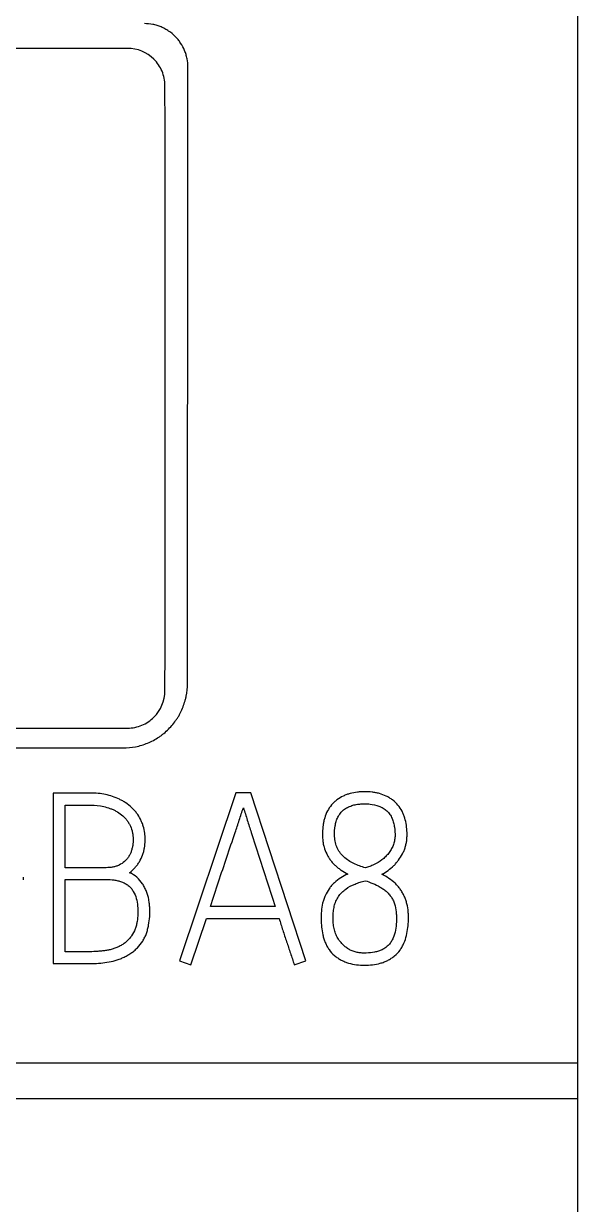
# Model space of a CAD drawing. Extents: x 0 to 420, y 0 to 297.
# Drawn here: x 157.82 to 163.01, y 166.9 to 177.98 of the extents above; entities that cross this region are included whole.
import ezdxf

# ---------------------------------------------------------------- set-up
doc = ezdxf.new("R2010")
doc.units = 0
doc.header["$LTSCALE"] = 23.1
doc.layers.add('10000_FRONT', color=7, linetype='CONTINUOUS')
doc.layers.add('10500_FRONT_LABELING', color=7, linetype='CONTINUOUS')

msp = doc.modelspace()

# ---------------------------------------------------------------- linework, layer by layer
at = {"layer": '10000_FRONT', "color": 7, "linetype": 'CONTINUOUS'}
for p, q in [((163.015, 235.376), (163.015, 145.376)), ((158.798, 177.743), (153.123, 177.743)), ((159.15, 177.008), (159.148, 177.395)), ((159.148, 171.717), (159.15, 172.103)), ((153.123, 171.369), (158.798, 171.369)), ((152.975, 171.183), (158.755, 171.183)), ((133.815, 168.229), (163.015, 168.229)), ((98.215, 167.896), (163.015, 167.896))]:
    msp.add_line(p, q, dxfattribs=at)
for points, knots in [([(159.363, 177.566), (159.363, 177.593), (159.361, 177.62), (159.353, 177.659), (159.349, 177.672), (159.342, 177.697), (159.337, 177.71), (159.322, 177.747), (159.309, 177.771), (159.287, 177.804), (159.279, 177.815), (159.262, 177.836), (159.253, 177.846), (159.225, 177.874), (159.204, 177.891), (159.171, 177.913), (159.159, 177.92), (159.136, 177.933), (159.124, 177.939), (159.099, 177.949), (159.087, 177.954), (159.061, 177.961), (159.048, 177.965), (159.008, 177.973), (158.982, 177.975), (158.955, 177.975)], [0, 0, 0, 0, 0.125, 0.125, 0.1875, 0.1875, 0.25, 0.25, 0.375, 0.375, 0.4375, 0.4375, 0.5, 0.5, 0.625, 0.625, 0.6875, 0.6875, 0.75, 0.75, 0.8125, 0.8125, 0.875, 0.875, 1, 1, 1, 1]), ([(159.148, 177.395), (159.148, 177.441), (159.138, 177.486), (159.103, 177.571), (159.077, 177.609), (158.98, 177.706), (158.89, 177.743), (158.798, 177.743)], [0, 0, 0, 0, 0.25, 0.25, 0.5, 0.5, 1, 1, 1, 1]), ([(158.755, 171.183), (158.794, 171.183), (158.834, 171.187), (158.892, 171.198), (158.911, 171.203), (158.949, 171.214), (158.967, 171.221), (159.022, 171.244), (159.057, 171.262), (159.098, 171.29), (159.106, 171.295), (159.122, 171.307), (159.13, 171.313), (159.153, 171.332), (159.168, 171.346), (159.209, 171.387), (159.234, 171.418), (159.262, 171.459), (159.267, 171.467), (159.278, 171.484), (159.292, 171.51), (159.305, 171.537), (159.32, 171.573), (159.327, 171.592), (159.335, 171.62), (159.338, 171.629), (159.343, 171.649), (159.345, 171.658), (159.355, 171.707), (159.359, 171.746), (159.359, 171.786)], [0, 0, 0, 0, 0.125, 0.125, 0.1875, 0.1875, 0.25, 0.25, 0.375, 0.375, 0.40625, 0.40625, 0.4375, 0.4375, 0.5, 0.5, 0.625, 0.625, 0.65625, 0.65625, 0.6875, 0.75, 0.75, 0.8125, 0.8125, 0.84375, 0.84375, 0.875, 0.875, 1, 1, 1, 1]), ([(158.798, 171.369), (158.844, 171.369), (158.889, 171.378), (158.974, 171.413), (159.012, 171.439), (159.109, 171.535), (159.147, 171.625), (159.148, 171.717)], [0, 0, 0, 0, 0.25, 0.25, 0.5, 0.5, 1, 1, 1, 1])]:
    msp.add_open_spline(points, degree=3, knots=knots, dxfattribs=at)
for points in [[(159.359, 171.786), (159.36, 173.712), (159.362, 175.639), (159.363, 177.566)], [(159.15, 172.103), (159.15, 173.738), (159.15, 175.373), (159.15, 177.008)]]:
    msp.add_open_spline(points, degree=3, dxfattribs=at)
at = {"layer": '10500_FRONT_LABELING', "color": 7, "linetype": 'CONTINUOUS'}
for p, q in [((158.099, 170.759), (158.099, 169.161)), ((158.452, 170.759), (158.099, 170.759)), ((159.812, 170.763), (159.284, 169.186)), ((159.953, 170.763), (159.812, 170.763)), ((160.468, 169.186), (159.953, 170.763)), ((158.211, 170.06), (158.211, 170.646)), ((158.211, 170.646), (158.452, 170.646)), ((157.823, 169.947), (157.823, 169.971)), ((158.598, 170.06), (158.211, 170.06)), ((158.211, 169.272), (158.211, 169.949)), ((158.211, 169.949), (158.598, 169.949)), ((160.181, 169.696), (159.574, 169.696)), ((159.39, 169.15), (159.536, 169.583)), ((159.536, 169.583), (160.218, 169.583)), ((158.445, 169.272), (158.211, 169.272)), ((158.099, 169.161), (158.445, 169.161)), ((159.284, 169.186), (159.39, 169.15)), ((160.36, 169.15), (160.468, 169.186))]:
    msp.add_line(p, q, dxfattribs=at)
for points, knots in [([(158.816, 170.013), (158.835, 170.027), (158.852, 170.043), (158.875, 170.069), (158.882, 170.077), (158.896, 170.096), (158.903, 170.106), (158.92, 170.136), (158.93, 170.157), (158.942, 170.189), (158.946, 170.2), (158.951, 170.223), (158.954, 170.234), (158.959, 170.268), (158.961, 170.291), (158.962, 170.326), (158.962, 170.337), (158.961, 170.36), (158.96, 170.372), (158.956, 170.406), (158.951, 170.428), (158.941, 170.461), (158.937, 170.472), (158.928, 170.493), (158.924, 170.504), (158.908, 170.535), (158.896, 170.554), (158.875, 170.582), (158.867, 170.591), (158.852, 170.608), (158.844, 170.616), (158.818, 170.64), (158.8, 170.654), (158.771, 170.674), (158.762, 170.68), (158.741, 170.691), (158.731, 170.696), (158.7, 170.712), (158.678, 170.72), (158.635, 170.735), (158.613, 170.741), (158.568, 170.75), (158.545, 170.754), (158.498, 170.758), (158.475, 170.759), (158.452, 170.759)], [0, 0, 0, 0, 0.0625, 0.0625, 0.09375, 0.09375, 0.125, 0.125, 0.1875, 0.1875, 0.21875, 0.21875, 0.25, 0.25, 0.3125, 0.3125, 0.34375, 0.34375, 0.375, 0.375, 0.4375, 0.4375, 0.46875, 0.46875, 0.5, 0.5, 0.5625, 0.5625, 0.59375, 0.59375, 0.625, 0.625, 0.6875, 0.6875, 0.71875, 0.71875, 0.75, 0.75, 0.8125, 0.8125, 0.875, 0.875, 0.9375, 0.9375, 1, 1, 1, 1]), ([(161.181, 169.998), (161.202, 170.009), (161.221, 170.021), (161.258, 170.048), (161.276, 170.063), (161.301, 170.087), (161.309, 170.095), (161.324, 170.113), (161.331, 170.122), (161.352, 170.149), (161.364, 170.169), (161.38, 170.199), (161.385, 170.209), (161.394, 170.231), (161.398, 170.242), (161.404, 170.264), (161.407, 170.275), (161.412, 170.298), (161.414, 170.309), (161.416, 170.332), (161.417, 170.343), (161.418, 170.366), (161.418, 170.378), (161.417, 170.412), (161.415, 170.435), (161.408, 170.481), (161.403, 170.503), (161.393, 170.536), (161.389, 170.547), (161.381, 170.569), (161.376, 170.579), (161.36, 170.61), (161.347, 170.629), (161.317, 170.665), (161.3, 170.681), (161.273, 170.702), (161.263, 170.708), (161.243, 170.72), (161.233, 170.726), (161.202, 170.741), (161.18, 170.749), (161.147, 170.758), (161.135, 170.761), (161.113, 170.765), (161.101, 170.767), (161.067, 170.771), (161.044, 170.772), (161.01, 170.772), (160.998, 170.772), (160.975, 170.771), (160.963, 170.77), (160.929, 170.766), (160.906, 170.761), (160.873, 170.752), (160.862, 170.749), (160.841, 170.741), (160.83, 170.736), (160.799, 170.721), (160.779, 170.709), (160.751, 170.689), (160.742, 170.681), (160.725, 170.665), (160.717, 170.657), (160.695, 170.631), (160.682, 170.612), (160.66, 170.571), (160.652, 170.549), (160.642, 170.516), (160.639, 170.505), (160.634, 170.482), (160.632, 170.471), (160.627, 170.437), (160.626, 170.414), (160.624, 170.368), (160.625, 170.345), (160.628, 170.311), (160.629, 170.3), (160.633, 170.277), (160.636, 170.266), (160.645, 170.232), (160.654, 170.21), (160.669, 170.179), (160.674, 170.169), (160.686, 170.149), (160.693, 170.14), (160.707, 170.121), (160.714, 170.112), (160.73, 170.095), (160.738, 170.087), (160.755, 170.071), (160.764, 170.064), (160.782, 170.049), (160.792, 170.043), (160.82, 170.023), (160.84, 170.011), (160.861, 170)], [0, 0, 0, 0, 0.03125, 0.03125, 0.0625, 0.0625, 0.078125, 0.078125, 0.09375, 0.09375, 0.125, 0.125, 0.140625, 0.140625, 0.15625, 0.15625, 0.171875, 0.171875, 0.1875, 0.1875, 0.203125, 0.203125, 0.21875, 0.21875, 0.25, 0.25, 0.28125, 0.28125, 0.296875, 0.296875, 0.3125, 0.3125, 0.34375, 0.34375, 0.375, 0.375, 0.390625, 0.390625, 0.40625, 0.40625, 0.4375, 0.4375, 0.453125, 0.453125, 0.46875, 0.46875, 0.5, 0.5, 0.515625, 0.515625, 0.53125, 0.53125, 0.5625, 0.5625, 0.578125, 0.578125, 0.59375, 0.59375, 0.625, 0.625, 0.640625, 0.640625, 0.65625, 0.65625, 0.6875, 0.6875, 0.71875, 0.71875, 0.734375, 0.734375, 0.75, 0.75, 0.78125, 0.78125, 0.8125, 0.8125, 0.828125, 0.828125, 0.84375, 0.84375, 0.875, 0.875, 0.890625, 0.890625, 0.90625, 0.90625, 0.921875, 0.921875, 0.9375, 0.9375, 0.953125, 0.953125, 0.96875, 0.96875, 1, 1, 1, 1]), ([(158.452, 170.646), (158.493, 170.646), (158.534, 170.642), (158.593, 170.629), (158.613, 170.623), (158.642, 170.612), (158.652, 170.609), (158.67, 170.6), (158.68, 170.596), (158.706, 170.581), (158.724, 170.569), (158.756, 170.544), (158.771, 170.529), (158.79, 170.506), (158.796, 170.497), (158.808, 170.48), (158.813, 170.471), (158.827, 170.444), (158.835, 170.425), (158.842, 170.395), (158.844, 170.385), (158.847, 170.364), (158.848, 170.354), (158.849, 170.334), (158.85, 170.323), (158.849, 170.303), (158.848, 170.293), (158.846, 170.272), (158.845, 170.262), (158.84, 170.242), (158.835, 170.222), (158.828, 170.203), (158.82, 170.184), (158.815, 170.175), (158.804, 170.157), (158.798, 170.149), (158.784, 170.133), (158.777, 170.126), (158.754, 170.105), (158.737, 170.094), (158.709, 170.08), (158.699, 170.076), (158.68, 170.07), (158.67, 170.068), (158.649, 170.064), (158.639, 170.062), (158.618, 170.06), (158.608, 170.06), (158.598, 170.06)], [0, 0, 0, 0, 0.125, 0.125, 0.1875, 0.1875, 0.21875, 0.21875, 0.25, 0.25, 0.3125, 0.3125, 0.375, 0.375, 0.40625, 0.40625, 0.4375, 0.4375, 0.5, 0.5, 0.53125, 0.53125, 0.5625, 0.5625, 0.59375, 0.59375, 0.625, 0.625, 0.65625, 0.65625, 0.6875, 0.71875, 0.71875, 0.75, 0.75, 0.78125, 0.78125, 0.8125, 0.8125, 0.875, 0.875, 0.90625, 0.90625, 0.9375, 0.9375, 0.96875, 0.96875, 1, 1, 1, 1]), ([(160.737, 170.366), (160.738, 170.395), (160.739, 170.424), (160.746, 170.466), (160.749, 170.481), (160.757, 170.508), (160.763, 170.522), (160.772, 170.541), (160.776, 170.548), (160.784, 170.56), (160.788, 170.566), (160.802, 170.583), (160.812, 170.593), (160.829, 170.606), (160.835, 170.61), (160.847, 170.618), (160.853, 170.622), (160.872, 170.632), (160.886, 170.637), (160.906, 170.644), (160.913, 170.646), (160.927, 170.65), (160.948, 170.654), (160.97, 170.657), (160.999, 170.659), (161.013, 170.659), (161.042, 170.659), (161.056, 170.658), (161.099, 170.653), (161.127, 170.647), (161.161, 170.634), (161.167, 170.631), (161.18, 170.625), (161.193, 170.618), (161.205, 170.61), (161.217, 170.602), (161.223, 170.597), (161.239, 170.582), (161.248, 170.571), (161.261, 170.554), (161.264, 170.548), (161.271, 170.535), (161.275, 170.528), (161.283, 170.508), (161.288, 170.495), (161.295, 170.467), (161.298, 170.453), (161.304, 170.41), (161.306, 170.381), (161.304, 170.338), (161.302, 170.324), (161.296, 170.295), (161.292, 170.282), (161.282, 170.255), (161.275, 170.242), (161.264, 170.223), (161.26, 170.217), (161.252, 170.205), (161.248, 170.199), (161.234, 170.182), (161.225, 170.172), (161.204, 170.152), (161.193, 170.142), (161.159, 170.116), (161.134, 170.101), (161.095, 170.082), (161.082, 170.076), (161.054, 170.066), (161.041, 170.062), (161.027, 170.058)], [0, 0, 0, 0, 0.0625, 0.0625, 0.09375, 0.09375, 0.125, 0.125, 0.140625, 0.140625, 0.15625, 0.15625, 0.1875, 0.1875, 0.203125, 0.203125, 0.21875, 0.21875, 0.25, 0.25, 0.265625, 0.265625, 0.28125, 0.3125, 0.3125, 0.34375, 0.34375, 0.375, 0.375, 0.4375, 0.4375, 0.453125, 0.453125, 0.46875, 0.484375, 0.484375, 0.5, 0.5, 0.53125, 0.53125, 0.546875, 0.546875, 0.5625, 0.5625, 0.59375, 0.59375, 0.625, 0.625, 0.6875, 0.6875, 0.71875, 0.71875, 0.75, 0.75, 0.78125, 0.78125, 0.796875, 0.796875, 0.8125, 0.8125, 0.84375, 0.84375, 0.875, 0.875, 0.9375, 0.9375, 0.96875, 0.96875, 1, 1, 1, 1]), ([(159.574, 169.696), (159.599, 169.773), (159.625, 169.85), (159.676, 170.005), (159.702, 170.082), (159.754, 170.236), (159.78, 170.313), (159.819, 170.428), (159.832, 170.467), (159.857, 170.544), (159.87, 170.583), (159.883, 170.621)], [0, 0, 0, 0, 0.25, 0.25, 0.5, 0.5, 0.75, 0.75, 0.875, 0.875, 1, 1, 1, 1]), ([(159.883, 170.621), (159.895, 170.583), (159.908, 170.544), (159.932, 170.467), (159.944, 170.428), (159.981, 170.313), (160.006, 170.236), (160.056, 170.082), (160.082, 170.005), (160.132, 169.85), (160.156, 169.773), (160.181, 169.696)], [0, 0, 0, 0, 0.125, 0.125, 0.25, 0.25, 0.5, 0.5, 0.75, 0.75, 1, 1, 1, 1]), ([(161.027, 170.058), (160.99, 170.069), (160.954, 170.082), (160.902, 170.107), (160.886, 170.116), (160.854, 170.137), (160.839, 170.148), (160.817, 170.168), (160.811, 170.175), (160.798, 170.189), (160.786, 170.204), (160.776, 170.22), (160.767, 170.237), (160.763, 170.245), (160.752, 170.272), (160.747, 170.29), (160.741, 170.318), (160.74, 170.328), (160.738, 170.347), (160.737, 170.357), (160.737, 170.366)], [0, 0, 0, 0, 0.25, 0.25, 0.375, 0.375, 0.5, 0.5, 0.5625, 0.5625, 0.625, 0.6875, 0.6875, 0.75, 0.75, 0.875, 0.875, 0.9375, 0.9375, 1, 1, 1, 1]), ([(158.445, 169.161), (158.472, 169.161), (158.499, 169.162), (158.552, 169.166), (158.578, 169.168), (158.63, 169.177), (158.656, 169.182), (158.695, 169.193), (158.707, 169.197), (158.733, 169.207), (158.745, 169.212), (158.77, 169.223), (158.781, 169.23), (158.805, 169.243), (158.816, 169.25), (158.839, 169.265), (158.85, 169.273), (158.87, 169.29), (158.88, 169.299), (158.908, 169.328), (158.925, 169.349), (158.946, 169.383), (158.953, 169.395), (158.965, 169.419), (158.97, 169.431), (158.979, 169.456), (158.982, 169.469), (158.989, 169.495), (158.992, 169.508), (158.999, 169.548), (159.003, 169.574), (159.006, 169.614), (159.006, 169.628), (159.006, 169.654), (159.006, 169.667), (159.005, 169.694), (159.004, 169.707), (159.001, 169.734), (158.999, 169.748), (158.991, 169.787), (158.984, 169.813), (158.969, 169.85), (158.964, 169.863), (158.951, 169.887), (158.945, 169.898), (158.922, 169.931), (158.905, 169.952), (158.864, 169.988), (158.841, 170.002), (158.816, 170.013)], [0, 0, 0, 0, 0.0625, 0.0625, 0.125, 0.125, 0.1875, 0.1875, 0.21875, 0.21875, 0.25, 0.25, 0.28125, 0.28125, 0.3125, 0.3125, 0.34375, 0.34375, 0.375, 0.375, 0.4375, 0.4375, 0.46875, 0.46875, 0.5, 0.5, 0.53125, 0.53125, 0.5625, 0.5625, 0.625, 0.625, 0.65625, 0.65625, 0.6875, 0.6875, 0.71875, 0.71875, 0.75, 0.75, 0.8125, 0.8125, 0.84375, 0.84375, 0.875, 0.875, 0.9375, 0.9375, 1, 1, 1, 1]), ([(160.861, 170), (160.838, 169.99), (160.816, 169.978), (160.775, 169.951), (160.755, 169.936), (160.727, 169.91), (160.718, 169.901), (160.702, 169.882), (160.694, 169.872), (160.673, 169.842), (160.661, 169.82), (160.646, 169.786), (160.641, 169.774), (160.633, 169.75), (160.629, 169.738), (160.62, 169.702), (160.616, 169.677), (160.612, 169.627), (160.611, 169.602), (160.612, 169.553), (160.613, 169.528), (160.619, 169.479), (160.623, 169.454), (160.631, 169.418), (160.634, 169.405), (160.642, 169.381), (160.646, 169.369), (160.656, 169.346), (160.661, 169.335), (160.673, 169.313), (160.68, 169.302), (160.701, 169.271), (160.718, 169.252), (160.746, 169.228), (160.757, 169.22), (160.778, 169.206), (160.788, 169.199), (160.811, 169.188), (160.822, 169.183), (160.845, 169.173), (160.857, 169.169), (160.918, 169.151), (160.968, 169.146), (161.069, 169.146), (161.118, 169.151), (161.179, 169.167), (161.191, 169.171), (161.215, 169.18), (161.226, 169.185), (161.248, 169.197), (161.259, 169.203), (161.28, 169.217), (161.291, 169.224), (161.32, 169.248), (161.337, 169.266), (161.359, 169.297), (161.366, 169.308), (161.378, 169.33), (161.384, 169.341), (161.399, 169.375), (161.406, 169.399), (161.418, 169.448), (161.422, 169.473), (161.428, 169.522), (161.43, 169.547), (161.431, 169.585), (161.431, 169.597), (161.43, 169.622), (161.43, 169.635), (161.426, 169.672), (161.423, 169.697), (161.413, 169.733), (161.41, 169.745), (161.401, 169.769), (161.397, 169.781), (161.386, 169.803), (161.38, 169.815), (161.368, 169.836), (161.361, 169.847), (161.347, 169.867), (161.339, 169.877), (161.323, 169.896), (161.314, 169.905), (161.287, 169.931), (161.267, 169.946), (161.225, 169.974), (161.204, 169.987), (161.181, 169.998)], [0, 0, 0, 0, 0.03125, 0.03125, 0.0625, 0.0625, 0.078125, 0.078125, 0.09375, 0.09375, 0.125, 0.125, 0.140625, 0.140625, 0.15625, 0.15625, 0.1875, 0.1875, 0.21875, 0.21875, 0.25, 0.25, 0.28125, 0.28125, 0.296875, 0.296875, 0.3125, 0.3125, 0.328125, 0.328125, 0.34375, 0.34375, 0.375, 0.375, 0.390625, 0.390625, 0.40625, 0.40625, 0.421875, 0.421875, 0.4375, 0.4375, 0.5, 0.5, 0.5625, 0.5625, 0.578125, 0.578125, 0.59375, 0.59375, 0.609375, 0.609375, 0.625, 0.625, 0.65625, 0.65625, 0.671875, 0.671875, 0.6875, 0.6875, 0.71875, 0.71875, 0.75, 0.75, 0.78125, 0.78125, 0.796875, 0.796875, 0.8125, 0.8125, 0.84375, 0.84375, 0.859375, 0.859375, 0.875, 0.875, 0.890625, 0.890625, 0.90625, 0.90625, 0.921875, 0.921875, 0.9375, 0.9375, 0.96875, 0.96875, 1, 1, 1, 1]), ([(158.598, 169.949), (158.622, 169.949), (158.646, 169.948), (158.682, 169.943), (158.694, 169.941), (158.717, 169.935), (158.729, 169.932), (158.752, 169.923), (158.763, 169.919), (158.779, 169.91), (158.784, 169.907), (158.794, 169.9), (158.799, 169.897), (158.814, 169.885), (158.822, 169.877), (158.834, 169.863), (158.838, 169.858), (158.845, 169.849), (158.848, 169.843), (158.864, 169.817), (158.873, 169.795), (158.885, 169.748), (158.889, 169.724), (158.893, 169.676), (158.894, 169.652), (158.893, 169.603), (158.891, 169.579), (158.885, 169.544), (158.883, 169.532), (158.878, 169.515), (158.877, 169.509), (158.873, 169.497), (158.871, 169.491), (158.86, 169.463), (158.849, 169.442), (158.828, 169.412), (158.821, 169.402), (158.805, 169.384), (158.796, 169.375), (158.779, 169.359), (158.769, 169.352), (158.749, 169.338), (158.739, 169.332), (158.717, 169.32), (158.707, 169.315), (158.684, 169.306), (158.673, 169.302), (158.65, 169.294), (158.638, 169.291), (158.614, 169.286), (158.602, 169.284), (158.578, 169.281), (158.566, 169.279), (158.542, 169.277), (158.53, 169.276), (158.494, 169.273), (158.47, 169.272), (158.445, 169.272)], [0, 0, 0, 0, 0.0625, 0.0625, 0.09375, 0.09375, 0.125, 0.125, 0.15625, 0.15625, 0.171875, 0.171875, 0.1875, 0.1875, 0.21875, 0.21875, 0.234375, 0.234375, 0.25, 0.25, 0.3125, 0.3125, 0.375, 0.375, 0.4375, 0.4375, 0.5, 0.5, 0.53125, 0.53125, 0.546875, 0.546875, 0.5625, 0.5625, 0.625, 0.625, 0.65625, 0.65625, 0.6875, 0.6875, 0.71875, 0.71875, 0.75, 0.75, 0.78125, 0.78125, 0.8125, 0.8125, 0.84375, 0.84375, 0.875, 0.875, 0.90625, 0.90625, 0.9375, 0.9375, 1, 1, 1, 1]), ([(160.823, 169.332), (160.812, 169.344), (160.801, 169.356), (160.785, 169.375), (160.78, 169.381), (160.771, 169.395), (160.766, 169.401), (160.758, 169.416), (160.755, 169.423), (160.748, 169.439), (160.745, 169.446), (160.738, 169.47), (160.734, 169.486), (160.728, 169.518), (160.726, 169.535), (160.724, 169.567), (160.724, 169.584), (160.724, 169.617), (160.725, 169.633), (160.728, 169.658), (160.729, 169.666), (160.732, 169.682), (160.734, 169.69), (160.739, 169.714), (160.744, 169.73), (160.754, 169.753), (160.758, 169.76), (160.765, 169.775), (160.77, 169.782), (160.783, 169.803), (160.794, 169.816), (160.817, 169.839), (160.83, 169.85), (160.87, 169.878), (160.899, 169.894), (160.945, 169.913), (160.961, 169.919), (160.992, 169.929), (161.008, 169.934), (161.024, 169.938)], [0, 0, 0, 0, 0.0625, 0.0625, 0.09375, 0.09375, 0.125, 0.125, 0.15625, 0.15625, 0.1875, 0.1875, 0.25, 0.25, 0.3125, 0.3125, 0.375, 0.375, 0.4375, 0.4375, 0.46875, 0.46875, 0.5, 0.5, 0.5625, 0.5625, 0.59375, 0.59375, 0.625, 0.625, 0.6875, 0.6875, 0.75, 0.75, 0.875, 0.875, 0.9375, 0.9375, 1, 1, 1, 1]), ([(161.024, 169.938), (161.049, 169.93), (161.073, 169.922), (161.12, 169.903), (161.143, 169.892), (161.176, 169.872), (161.187, 169.865), (161.208, 169.85), (161.218, 169.842), (161.237, 169.825), (161.245, 169.815), (161.262, 169.795), (161.269, 169.785), (161.282, 169.763), (161.288, 169.751), (161.298, 169.728), (161.302, 169.716), (161.312, 169.678), (161.315, 169.653), (161.318, 169.615), (161.318, 169.602), (161.318, 169.576), (161.318, 169.564), (161.316, 169.525), (161.313, 169.5), (161.304, 169.45), (161.297, 169.425), (161.282, 169.389), (161.277, 169.378), (161.263, 169.356), (161.255, 169.345), (161.238, 169.327), (161.228, 169.318), (161.207, 169.303), (161.196, 169.297), (161.179, 169.288), (161.173, 169.285), (161.161, 169.281), (161.143, 169.274), (161.124, 169.27), (161.087, 169.262), (161.061, 169.26), (161.023, 169.259), (161.01, 169.259), (160.984, 169.26), (160.972, 169.262), (160.946, 169.266), (160.934, 169.269), (160.909, 169.277), (160.897, 169.282), (160.88, 169.29), (160.874, 169.293), (160.863, 169.3), (160.858, 169.303), (160.842, 169.315), (160.832, 169.323), (160.823, 169.332)], [0, 0, 0, 0, 0.0625, 0.0625, 0.125, 0.125, 0.15625, 0.15625, 0.1875, 0.1875, 0.21875, 0.21875, 0.25, 0.25, 0.28125, 0.28125, 0.3125, 0.3125, 0.375, 0.375, 0.40625, 0.40625, 0.4375, 0.4375, 0.5, 0.5, 0.5625, 0.5625, 0.59375, 0.59375, 0.625, 0.625, 0.65625, 0.65625, 0.6875, 0.6875, 0.703125, 0.703125, 0.71875, 0.75, 0.75, 0.8125, 0.8125, 0.84375, 0.84375, 0.875, 0.875, 0.90625, 0.90625, 0.9375, 0.9375, 0.953125, 0.953125, 0.96875, 0.96875, 1, 1, 1, 1]), ([(160.218, 169.583), (160.23, 169.547), (160.241, 169.51), (160.264, 169.438), (160.276, 169.402), (160.3, 169.33), (160.312, 169.294), (160.33, 169.24), (160.337, 169.222), (160.348, 169.186), (160.354, 169.168), (160.36, 169.15)], [0, 0, 0, 0, 0.25, 0.25, 0.5, 0.5, 0.75, 0.75, 0.875, 0.875, 1, 1, 1, 1])]:
    msp.add_open_spline(points, degree=3, knots=knots, dxfattribs=at)

doc.saveas('drawing.dxf')
